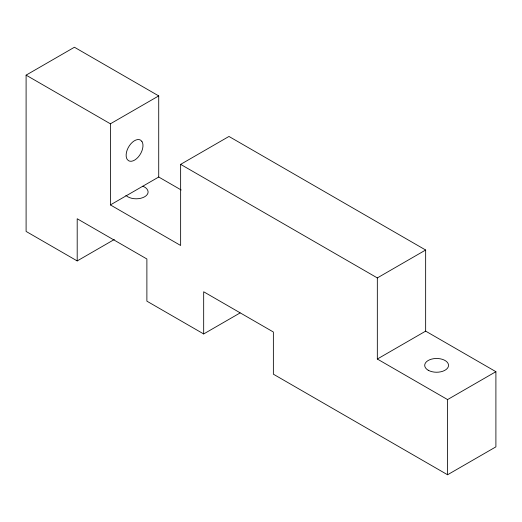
<?xml version="1.0" encoding="UTF-8"?>
<svg xmlns="http://www.w3.org/2000/svg" width="522" height="522" viewBox="0 0 522 522"><rect width="100%" height="100%" fill="white"/><g stroke="black" fill="none" stroke-linecap="round" stroke-linejoin="round"><path stroke-width="0.78" d="M26.1 75.142L74.431 47.241L158.721 95.904L158.721 177.017L110.396 204.918L110.396 123.805L26.1 75.142L26.1 231.429L77.197 260.928L114.318 239.494M110.396 123.805L158.721 95.904M110.396 204.918L180.638 245.477L180.638 164.365L228.969 136.457L425.652 250.018L425.652 331.131L495.9 371.684L495.9 446.858L447.569 474.759L273.365 374.183L273.365 332.005L203.678 291.772L203.678 333.95L240.1 312.926M180.638 164.365L377.328 277.919L425.652 250.018M377.328 277.919L377.328 359.032L425.652 331.131M377.328 359.032L447.569 399.584L495.9 371.684M142.774 186.23C145.292 187.137 147.915 189.029 148.124 191.92A11.921 6.884 0 0 1 140.764 198.275A11.921 6.884 0 0 1 127.773 196.787L125.88 195.358M158.721 177.017L181.199 189.995M203.678 333.95L146.884 301.161L146.884 258.984L77.197 218.751L77.197 260.928M447.569 399.584L447.569 474.759M141.86 141.331L140.516 140.085A11.921 6.884 -60 0 0 129.43 145.651A11.921 6.884 -60 0 0 127.257 159.491L128.601 160.737A11.921 6.884 -60 0 0 139.687 155.171A11.921 6.884 -60 0 0 141.86 141.331M428.184 370.222A11.921 6.884 0 0 0 448.13 367.142A11.921 6.884 0 0 0 433.528 358.712A11.921 6.884 0 0 0 428.184 370.222"/></g></svg>
